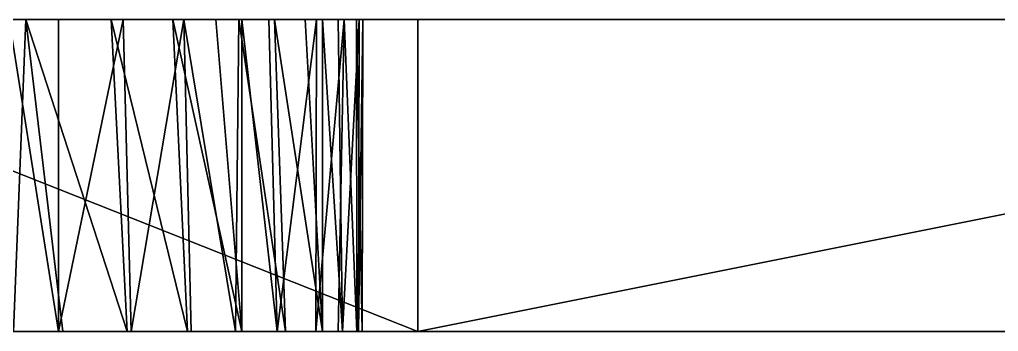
# Model space of a CAD drawing. Header units: inches. Extents: x 62 to 1153, y 3 to 780.
# Drawn here: x 402.27 to 414.82, y 184.2 to 188.2 of the extents above; entities that cross this region are included whole.
import ezdxf

# ---------------------------------------------------------------- set-up
doc = ezdxf.new("R2010")
doc.units = ezdxf.units.IN
doc.header["$MEASUREMENT"] = 0
doc.layers.add('ConstLine', color=6, linetype='Continuous')

msp = doc.modelspace()

# ---------------------------------------------------------------- linework, layer by layer
at = {"layer": 'ConstLine'}
for points in [[(405.371, 188.205, 4), (377.371, 188.205, 4), (401.302, 188.205, 26.087)], [(397.271, 188.205, 43.9), (407.371, 188.205, 43.9), (402.134, 188.205, 34.535)], [(407.371, 184.205, 43.9), (397.271, 188.205, 43.9), (397.271, 184.205, 43.9)], [(397.271, 188.205, 43.9), (407.371, 184.205, 43.9), (407.371, 188.205, 43.9)], [(402.187, 184.205, 25.959), (402.345, 188.205, 25.952), (401.302, 188.205, 26.087)], [(401.302, 188.205, 26.087), (402.345, 188.205, 25.952), (405.371, 188.205, 4)], [(402.766, 184.205, 34.524), (402.134, 188.205, 34.535), (402.766, 188.205, 34.529)], [(402.766, 184.205, 34.524), (402.134, 184.205, 34.541), (402.134, 188.205, 34.535)], [(402.766, 188.205, 34.529), (402.134, 188.205, 34.535), (407.371, 188.205, 43.9)], [(402.345, 188.205, 25.952), (402.187, 184.205, 25.959), (402.819, 184.205, 25.973)], [(402.345, 188.205, 25.952), (403.44, 188.205, 26.09), (405.371, 188.205, 4)], [(403.644, 184.205, 26.143), (402.345, 188.205, 25.952), (402.819, 184.205, 25.973)], [(402.345, 188.205, 25.952), (403.644, 184.205, 26.143), (403.44, 188.205, 26.09)], [(402.766, 184.205, 34.524), (402.766, 188.205, 34.529), (403.594, 188.205, 34.37)], [(403.594, 188.205, 34.37), (403.695, 184.205, 34.34), (402.766, 184.205, 34.524)], [(403.594, 188.205, 34.37), (402.766, 188.205, 34.529), (407.371, 188.205, 43.9)], [(404.421, 184.205, 26.47), (403.44, 188.205, 26.09), (403.644, 184.205, 26.143)], [(404.421, 184.205, 26.47), (404.231, 188.205, 26.378), (403.44, 188.205, 26.09)], [(403.44, 188.205, 26.09), (404.231, 188.205, 26.378), (405.371, 188.205, 4)], [(403.695, 184.205, 34.34), (403.594, 188.205, 34.37), (404.374, 188.205, 34.052)], [(404.374, 188.205, 34.052), (403.594, 188.205, 34.37), (407.371, 188.205, 43.9)], [(403.695, 184.205, 34.34), (404.374, 188.205, 34.052), (404.467, 184.205, 34.003)], [(404.781, 188.205, 26.689), (427.371, 188.205, 4), (404.231, 188.205, 26.378)], [(405.371, 188.205, 4), (404.231, 188.205, 26.378), (427.371, 188.205, 4)], [(405.118, 184.205, 26.942), (404.231, 188.205, 26.378), (404.421, 184.205, 26.47)], [(404.231, 188.205, 26.378), (405.118, 184.205, 26.942), (404.781, 188.205, 26.689)], [(405.035, 184.205, 33.619), (404.374, 188.205, 34.052), (405.078, 188.205, 33.588)], [(405.035, 184.205, 33.619), (404.467, 184.205, 34.003), (404.374, 188.205, 34.052)], [(405.078, 188.205, 33.588), (404.374, 188.205, 34.052), (407.371, 188.205, 43.9)], [(404.781, 188.205, 26.689), (405.118, 188.205, 26.942), (427.371, 188.205, 4)], [(405.118, 184.205, 26.942), (405.118, 188.205, 26.942), (404.781, 188.205, 26.689)], [(405.035, 184.205, 33.619), (405.078, 188.205, 33.588), (405.677, 184.205, 32.996)], [(407.371, 188.205, 43.9), (427.371, 188.205, 48), (405.078, 188.205, 33.588)], [(405.534, 188.205, 33.151), (405.677, 184.205, 32.996), (405.078, 188.205, 33.588)], [(405.534, 188.205, 33.151), (405.078, 188.205, 33.588), (427.371, 188.205, 48)], [(405.118, 184.205, 26.942), (405.57, 184.205, 27.385), (405.118, 188.205, 26.942)], [(405.57, 184.205, 27.385), (405.464, 188.205, 27.267), (405.118, 188.205, 26.942)], [(405.118, 188.205, 26.942), (405.464, 188.205, 27.267), (427.371, 188.205, 4)], [(405.464, 188.205, 27.267), (405.57, 184.205, 27.385), (406.072, 188.205, 28.061)], [(405.464, 188.205, 27.267), (406.072, 188.205, 28.061), (427.371, 188.205, 4)], [(406.15, 184.205, 32.298), (405.677, 184.205, 32.996), (405.534, 188.205, 33.151)], [(405.534, 188.205, 33.151), (405.93, 188.205, 32.659), (406.15, 184.205, 32.298)], [(405.534, 188.205, 33.151), (427.371, 188.205, 48), (405.93, 188.205, 32.659)], [(406.072, 188.205, 28.061), (405.57, 184.205, 27.385), (406.067, 184.205, 28.064)], [(405.93, 188.205, 32.659), (406.15, 188.205, 32.298), (406.15, 184.205, 32.298)], [(405.93, 188.205, 32.659), (427.371, 188.205, 48), (406.15, 188.205, 32.298)], [(406.353, 184.205, 28.628), (406.427, 188.205, 28.825), (406.067, 184.205, 28.064)], [(406.067, 184.205, 28.064), (406.427, 188.205, 28.825), (406.072, 188.205, 28.061)], [(406.072, 188.205, 28.061), (406.427, 188.205, 28.825), (427.371, 188.205, 4)], [(406.15, 184.205, 32.298), (406.15, 188.205, 32.298), (406.405, 184.205, 31.72)], [(406.15, 188.205, 32.298), (406.35, 188.205, 31.868), (406.405, 184.205, 31.72)], [(406.35, 188.205, 31.868), (406.15, 188.205, 32.298), (427.371, 188.205, 48)], [(406.619, 188.205, 30.905), (406.405, 184.205, 31.72), (406.35, 188.205, 31.868)], [(406.619, 188.205, 30.905), (406.35, 188.205, 31.868), (427.371, 188.205, 48)], [(406.353, 184.205, 28.628), (406.592, 184.205, 29.436), (406.427, 188.205, 28.825)], [(406.405, 184.205, 31.72), (406.619, 188.205, 30.905), (406.614, 184.205, 30.904)], [(406.427, 188.205, 28.825), (406.592, 184.205, 29.436), (406.587, 188.205, 29.437)], [(406.427, 188.205, 28.825), (406.587, 188.205, 29.437), (427.371, 188.205, 4)], [(406.666, 188.205, 30.064), (406.587, 188.205, 29.437), (406.661, 184.205, 30.064)], [(406.587, 188.205, 29.437), (406.592, 184.205, 29.436), (406.661, 184.205, 30.064)], [(406.587, 188.205, 29.437), (406.666, 188.205, 30.064), (427.371, 188.205, 4)], [(406.619, 188.205, 30.905), (406.666, 188.205, 30.064), (406.614, 184.205, 30.904)], [(406.666, 188.205, 30.064), (406.661, 184.205, 30.064), (406.614, 184.205, 30.904)], [(406.666, 188.205, 30.064), (406.619, 188.205, 30.905), (427.371, 188.205, 48)], [(427.371, 188.205, 48), (427.371, 188.205, 4), (406.666, 188.205, 30.064)], [(427.371, 188.205, 48), (407.371, 188.205, 48), (407.371, 184.205, 48)], [(427.371, 188.205, 48), (407.371, 184.205, 48), (427.371, 184.205, 48)], [(427.371, 188.205, 48), (407.371, 188.205, 43.9), (407.371, 188.205, 48)], [(407.371, 184.205, 43.9), (407.371, 184.205, 48), (407.371, 188.205, 48)], [(407.371, 184.205, 43.9), (407.371, 188.205, 48), (407.371, 188.205, 43.9)], [(377.371, 184.205), (427.371, 184.205), (402.187, 184.205, 25.959)], [(407.371, 184.205, 43.9), (397.271, 184.205, 43.9), (402.134, 184.205, 34.541)], [(407.371, 184.205, 43.9), (402.134, 184.205, 34.541), (402.766, 184.205, 34.524)], [(427.371, 184.205), (402.819, 184.205, 25.973), (402.187, 184.205, 25.959)], [(402.766, 184.205, 34.524), (403.695, 184.205, 34.34), (407.371, 184.205, 43.9)], [(402.819, 184.205, 25.973), (427.371, 184.205), (403.644, 184.205, 26.143)], [(404.421, 184.205, 26.47), (403.644, 184.205, 26.143), (427.371, 184.205)], [(403.695, 184.205, 34.34), (404.467, 184.205, 34.003), (407.371, 184.205, 43.9)], [(405.118, 184.205, 26.942), (404.421, 184.205, 26.47), (427.371, 184.205)], [(404.467, 184.205, 34.003), (405.035, 184.205, 33.619), (407.371, 184.205, 43.9)], [(427.371, 184.205, 48), (405.035, 184.205, 33.619), (405.677, 184.205, 32.996)], [(427.371, 184.205, 48), (407.371, 184.205, 43.9), (405.035, 184.205, 33.619)], [(405.118, 184.205, 26.942), (427.371, 184.205), (405.57, 184.205, 27.385)], [(405.57, 184.205, 27.385), (427.371, 184.205), (406.067, 184.205, 28.064)], [(406.15, 184.205, 32.298), (427.371, 184.205, 48), (405.677, 184.205, 32.996)], [(406.067, 184.205, 28.064), (427.371, 184.205), (406.353, 184.205, 28.628)], [(427.371, 184.205, 48), (406.15, 184.205, 32.298), (406.405, 184.205, 31.72)], [(406.353, 184.205, 28.628), (427.371, 184.205), (406.592, 184.205, 29.436)], [(406.405, 184.205, 31.72), (406.614, 184.205, 30.904), (427.371, 184.205, 48)], [(406.661, 184.205, 30.064), (406.592, 184.205, 29.436), (427.371, 184.205, 48)], [(427.371, 184.205, 48), (406.592, 184.205, 29.436), (427.371, 184.205)], [(406.614, 184.205, 30.904), (406.661, 184.205, 30.064), (427.371, 184.205, 48)], [(427.371, 184.205, 48), (407.371, 184.205, 48), (407.371, 184.205, 43.9)]]:
    msp.add_3dface(points, dxfattribs=at)

doc.saveas('drawing.dxf')
